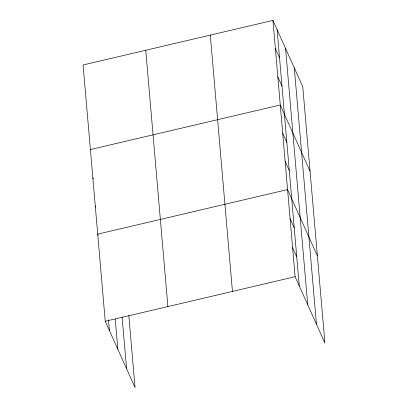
<?xml version="1.0" encoding="UTF-8"?>
<svg xmlns="http://www.w3.org/2000/svg" width="408" height="408" viewBox="0 0 408 408"><rect width="100%" height="100%" fill="white"/><g stroke="black" fill="none" stroke-linecap="round" stroke-linejoin="round"><path stroke-width="0.61" d="M272.952 20.4L295.106 276.711L324.911 343.031L302.756 86.715L272.952 20.4L83.089 64.969L105.244 321.285L135.048 387.6L128.826 315.608M90.398 149.552L280.265 104.983L310.07 171.299M105.244 321.285L295.106 276.711M275.39 48.593L279.541 57.834M277.828 76.791L281.979 86.032M282.703 133.176L286.855 142.417M285.136 161.374L289.292 170.61M317.378 255.882L287.574 189.567L97.711 234.136L98.231 235.294M290.088 218.617L294.239 227.858M292.597 247.666L296.749 256.902M92.835 177.75L93.356 178.903M95.273 205.943L95.793 207.096M294.29 67.881L316.445 324.197M285.569 48.475L307.724 304.786M277.108 29.641L299.258 285.952M210.299 35.108L232.453 291.419M145.743 50.261L167.897 306.576M122.104 316.98L126.582 368.766M115.24 319.046L117.861 349.36M108.467 319.79L109.395 330.526"/></g></svg>
